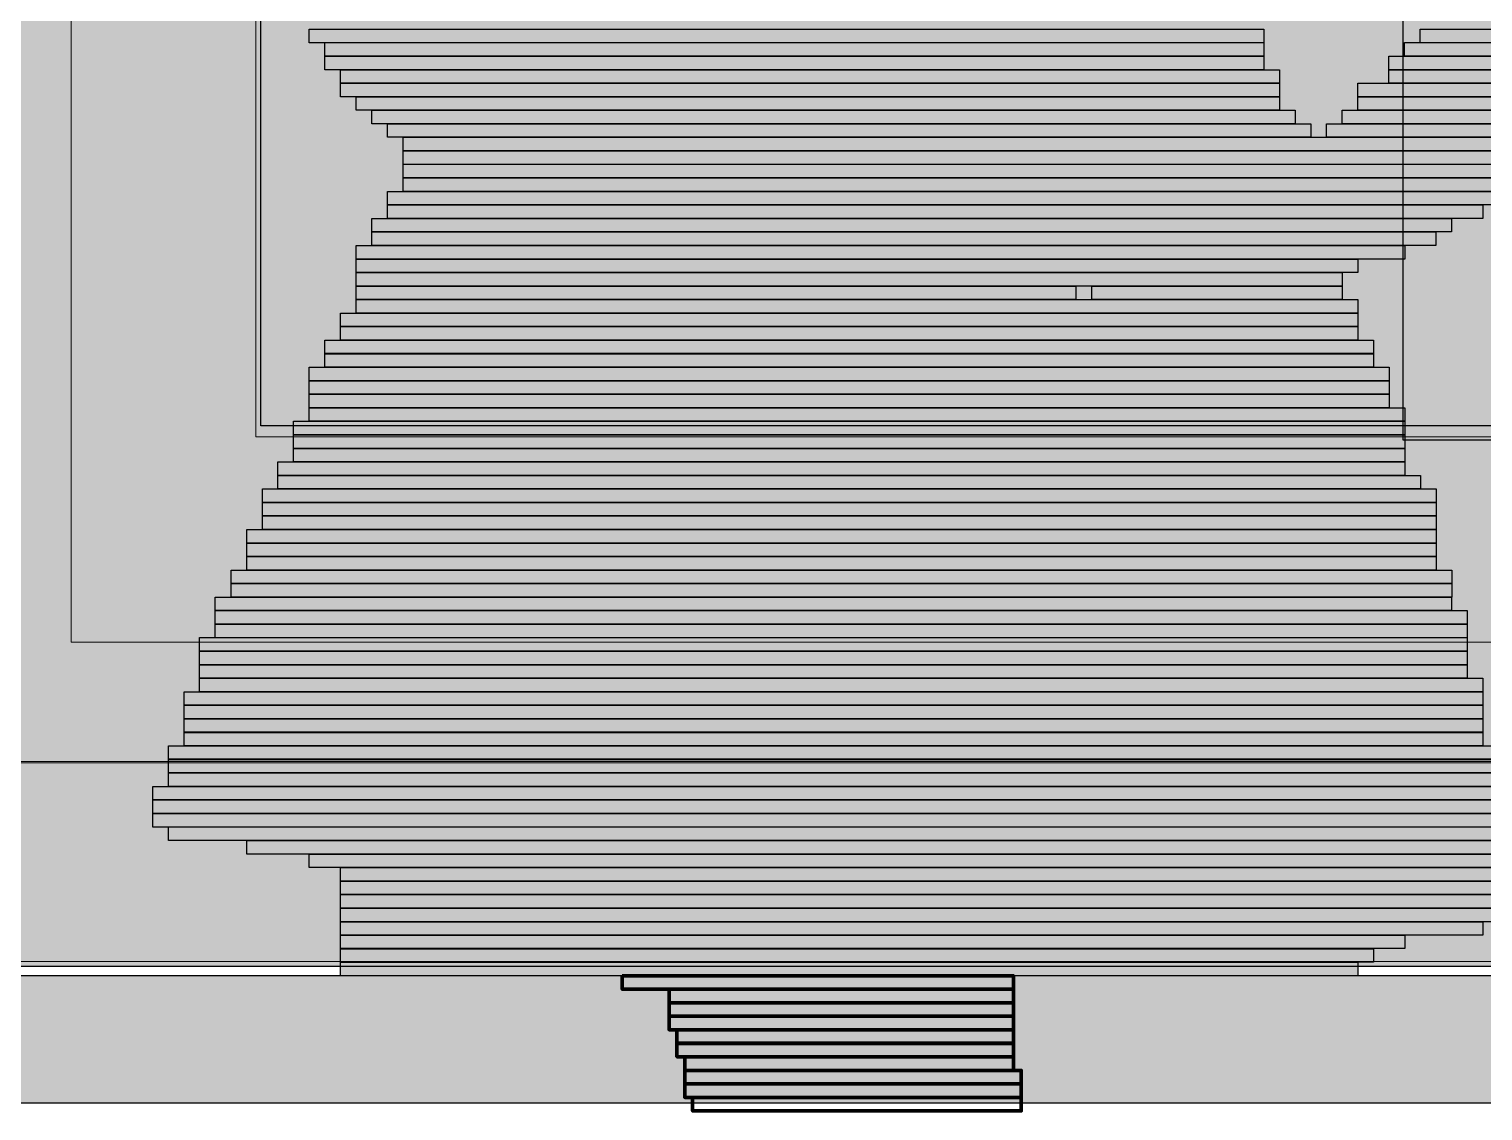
# Model space of a CAD drawing. Header units: millimetres. Extents: x 3716 to 41668, y 402 to 28530.
# Drawn here: x 24011 to 24568, y 8514 to 8929 of the extents above; entities that cross this region are included whole.
import ezdxf

# ---------------------------------------------------------------- set-up
doc = ezdxf.new("R2010")
doc.units = ezdxf.units.MM
doc.header["$LTSCALE"] = 50
for name, color, linetype in [('00_Wand_Bestand', 7, 'Continuous'), ('02_Grundstuecksgrenze', 8, 'Continuous'), ('05_Linien_stark', 7, 'Continuous'), ('06_Linien_fein', 3, 'Continuous')]:
    doc.layers.add(name, color=color, linetype=linetype)

msp = doc.modelspace()

# ---------------------------------------------------------------- hatches: boundary and pattern name
at = {"layer": '00_Wand_Bestand'}
for points in [[(24154.27, 8887.09), (24615.84, 8887.09), (24615.84, 8881.89), (24154.27, 8881.89)], [(24154.27, 8887.09), (24615.84, 8887.09), (24615.84, 8881.89), (24154.27, 8881.89)], [(24154.27, 8881.88), (24609.84, 8881.88), (24609.84, 8876.7), (24154.27, 8876.7)], [(24154.27, 8881.88), (24609.84, 8881.88), (24609.84, 8876.7), (24154.27, 8876.7)], [(24154.27, 8876.73), (24609.84, 8876.73), (24609.84, 8871.55), (24154.27, 8871.55)], [(24154.27, 8876.73), (24609.84, 8876.73), (24609.84, 8871.55), (24154.27, 8871.55)], [(24154.27, 8871.54), (24603.85, 8871.54), (24603.85, 8866.36), (24154.27, 8866.36)], [(24154.27, 8871.54), (24603.85, 8871.54), (24603.85, 8866.36), (24154.27, 8866.36)], [(24148.31, 8866.35), (24597.85, 8866.35), (24597.85, 8861.18), (24148.31, 8861.18)], [(24148.31, 8866.35), (24597.85, 8866.35), (24597.85, 8861.18), (24148.31, 8861.18)], [(24142.31, 8850.86), (24549.92, 8850.86), (24549.92, 8845.66), (24142.31, 8845.66)], [(24142.31, 8850.86), (24549.92, 8850.86), (24549.92, 8845.66), (24142.31, 8845.66)], [(24136.32, 8845.64), (24537.93, 8845.64), (24537.93, 8840.47), (24136.32, 8840.47)], [(24136.32, 8845.64), (24537.93, 8845.64), (24537.93, 8840.47), (24136.32, 8840.47)], [(24136.32, 8840.46), (24519.93, 8840.46), (24519.93, 8835.29), (24136.32, 8835.29)], [(24136.32, 8840.46), (24519.93, 8840.46), (24519.93, 8835.29), (24136.32, 8835.29)], [(24136.32, 8835.31), (24513.96, 8835.31), (24513.96, 8830.13), (24136.32, 8830.13)], [(24136.32, 8835.31), (24513.96, 8835.31), (24513.96, 8830.13), (24136.32, 8830.13)], [(24136.32, 8824.94), (24519.93, 8824.94), (24519.93, 8819.76), (24136.32, 8819.76)], [(24136.32, 8824.94), (24519.93, 8824.94), (24519.93, 8819.76), (24136.32, 8819.76)], [(24130.32, 8819.79), (24519.93, 8819.79), (24519.93, 8814.61), (24130.32, 8814.61)], [(24130.32, 8819.79), (24519.93, 8819.79), (24519.93, 8814.61), (24130.32, 8814.61)], [(24130.32, 8814.59), (24519.93, 8814.59), (24519.93, 8809.39), (24130.32, 8809.39)], [(24130.32, 8814.59), (24519.93, 8814.59), (24519.93, 8809.39), (24130.32, 8809.39)], [(24124.32, 8809.41), (24525.93, 8809.41), (24525.93, 8804.24), (24124.32, 8804.24)], [(24124.32, 8809.41), (24525.93, 8809.41), (24525.93, 8804.24), (24124.32, 8804.24)], [(24124.32, 8804.23), (24525.93, 8804.23), (24525.93, 8799.05), (24124.32, 8799.05)], [(24124.32, 8804.23), (24525.93, 8804.23), (24525.93, 8799.05), (24124.32, 8799.05)], [(24118.32, 8799.04), (24531.93, 8799.04), (24531.93, 8793.87), (24118.32, 8793.87)], [(24118.32, 8799.04), (24531.93, 8799.04), (24531.93, 8793.87), (24118.32, 8793.87)], [(24118.32, 8793.89), (24531.93, 8793.89), (24531.93, 8788.72), (24118.32, 8788.72)], [(24118.32, 8793.89), (24531.93, 8793.89), (24531.93, 8788.72), (24118.32, 8788.72)], [(24118.32, 8788.71), (24531.93, 8788.71), (24531.93, 8783.53), (24118.32, 8783.53)], [(24118.32, 8788.71), (24531.93, 8788.71), (24531.93, 8783.53), (24118.32, 8783.53)], [(24118.32, 8783.52), (24537.93, 8783.52), (24537.93, 8778.35), (24118.32, 8778.35)], [(24118.32, 8783.52), (24537.93, 8783.52), (24537.93, 8778.35), (24118.32, 8778.35)], [(24112.33, 8778.36), (24537.94, 8778.36), (24537.94, 8773.16), (24112.33, 8773.16)], [(24112.33, 8778.36), (24537.94, 8778.36), (24537.94, 8773.16), (24112.33, 8773.16)], [(24112.33, 8773.15), (24537.94, 8773.15), (24537.94, 8767.97), (24112.33, 8767.97)], [(24112.33, 8773.15), (24537.94, 8773.15), (24537.94, 8767.97), (24112.33, 8767.97)], [(24112.33, 8767.96), (24537.94, 8767.96), (24537.94, 8762.79), (24112.33, 8762.79)], [(24112.33, 8767.96), (24537.94, 8767.96), (24537.94, 8762.79), (24112.33, 8762.79)], [(24106.36, 8762.81), (24537.94, 8762.81), (24537.94, 8757.64), (24106.36, 8757.64)], [(24106.36, 8762.81), (24537.94, 8762.81), (24537.94, 8757.64), (24106.36, 8757.64)], [(24106.36, 8757.63), (24543.94, 8757.63), (24543.94, 8752.45), (24106.36, 8752.45)], [(24106.36, 8757.63), (24543.94, 8757.63), (24543.94, 8752.45), (24106.36, 8752.45)], [(24100.37, 8752.44), (24549.94, 8752.44), (24549.94, 8747.27), (24100.37, 8747.27)], [(24100.37, 8752.44), (24549.94, 8752.44), (24549.94, 8747.27), (24100.37, 8747.27)], [(24100.37, 8747.29), (24549.94, 8747.29), (24549.94, 8742.11), (24100.37, 8742.11)], [(24100.37, 8747.29), (24549.94, 8747.29), (24549.94, 8742.11), (24100.37, 8742.11)], [(24100.37, 8742.1), (24549.94, 8742.1), (24549.94, 8736.93), (24100.37, 8736.93)], [(24100.37, 8742.1), (24549.94, 8742.1), (24549.94, 8736.93), (24100.37, 8736.93)], [(24094.37, 8736.95), (24549.94, 8736.95), (24549.94, 8731.74), (24094.37, 8731.74)], [(24094.37, 8736.95), (24549.94, 8736.95), (24549.94, 8731.74), (24094.37, 8731.74)], [(24094.37, 8731.73), (24549.94, 8731.73), (24549.94, 8726.56), (24094.37, 8726.56)], [(24094.37, 8731.73), (24549.94, 8731.73), (24549.94, 8726.56), (24094.37, 8726.56)], [(24094.37, 8726.55), (24549.94, 8726.55), (24549.94, 8721.37), (24094.37, 8721.37)], [(24094.37, 8726.55), (24549.94, 8726.55), (24549.94, 8721.37), (24094.37, 8721.37)], [(24088.37, 8721.4), (24555.95, 8721.4), (24555.95, 8716.22), (24088.37, 8716.22)], [(24088.37, 8721.4), (24555.95, 8721.4), (24555.95, 8716.22), (24088.37, 8716.22)], [(24088.37, 8716.21), (24555.95, 8716.21), (24555.95, 8711.04), (24088.37, 8711.04)], [(24088.37, 8716.21), (24555.95, 8716.21), (24555.95, 8711.04), (24088.37, 8711.04)], [(24082.34, 8711.03), (24555.91, 8711.03), (24555.91, 8705.85), (24082.34, 8705.85)], [(24082.34, 8711.03), (24555.91, 8711.03), (24555.91, 8705.85), (24082.34, 8705.85)], [(24082.34, 8705.87), (24561.88, 8705.87), (24561.88, 8700.7), (24082.34, 8700.7)], [(24082.34, 8705.87), (24561.88, 8705.87), (24561.88, 8700.7), (24082.34, 8700.7)], [(24082.34, 8700.68), (24561.88, 8700.68), (24561.88, 8695.48), (24082.34, 8695.48)], [(24082.34, 8700.68), (24561.88, 8700.68), (24561.88, 8695.48), (24082.34, 8695.48)], [(24076.34, 8695.5), (24561.88, 8695.5), (24561.88, 8690.33), (24076.34, 8690.33)], [(24076.34, 8695.5), (24561.88, 8695.5), (24561.88, 8690.33), (24076.34, 8690.33)], [(24076.34, 8690.32), (24561.88, 8690.32), (24561.88, 8685.14), (24076.34, 8685.14)], [(24076.34, 8690.32), (24561.88, 8690.32), (24561.88, 8685.14), (24076.34, 8685.14)], [(24076.34, 8685.13), (24561.88, 8685.13), (24561.88, 8679.96), (24076.34, 8679.96)], [(24076.34, 8685.13), (24561.88, 8685.13), (24561.88, 8679.96), (24076.34, 8679.96)], [(24076.34, 8679.98), (24567.88, 8679.98), (24567.88, 8674.8), (24076.34, 8674.8)], [(24076.34, 8679.98), (24567.88, 8679.98), (24567.88, 8674.8), (24076.34, 8674.8)], [(24070.38, 8674.8), (24567.88, 8674.8), (24567.88, 8669.62), (24070.38, 8669.62)], [(24070.38, 8674.8), (24567.88, 8674.8), (24567.88, 8669.62), (24070.38, 8669.62)], [(24070.38, 8669.61), (24567.88, 8669.61), (24567.88, 8664.43), (24070.38, 8664.43)], [(24070.38, 8669.61), (24567.88, 8669.61), (24567.88, 8664.43), (24070.38, 8664.43)], [(24070.38, 8664.45), (24567.88, 8664.45), (24567.88, 8659.25), (24070.38, 8659.25)], [(24070.38, 8664.45), (24567.88, 8664.45), (24567.88, 8659.25), (24070.38, 8659.25)], [(24064.38, 8654.09), (24573.89, 8654.09), (24573.89, 8648.91), (24064.38, 8648.91)], [(24064.38, 8654.09), (24573.89, 8654.09), (24573.89, 8648.91), (24064.38, 8648.91)], [(24070.38, 8659.24), (24567.88, 8659.24), (24567.88, 8654.06), (24070.38, 8654.06)], [(24070.38, 8659.24), (24567.88, 8659.24), (24567.88, 8654.06), (24070.38, 8654.06)], [(24064.38, 8648.9), (24573.89, 8648.9), (24573.89, 8643.73), (24064.38, 8643.73)], [(24064.38, 8648.9), (24573.89, 8648.9), (24573.89, 8643.73), (24064.38, 8643.73)], [(24064.38, 8643.71), (24573.89, 8643.71), (24573.89, 8638.54), (24064.38, 8638.54)], [(24064.38, 8643.71), (24573.89, 8643.71), (24573.89, 8638.54), (24064.38, 8638.54)], [(24058.39, 8638.56), (24579.89, 8638.56), (24579.89, 8633.39), (24058.39, 8633.39)], [(24058.39, 8638.56), (24579.89, 8638.56), (24579.89, 8633.39), (24058.39, 8633.39)], [(24058.39, 8633.38), (24579.89, 8633.38), (24579.89, 8628.2), (24058.39, 8628.2)], [(24058.39, 8633.38), (24579.89, 8633.38), (24579.89, 8628.2), (24058.39, 8628.2)], [(24058.39, 8628.19), (24579.89, 8628.19), (24579.89, 8622.98), (24058.39, 8622.98)], [(24058.39, 8628.19), (24579.89, 8628.19), (24579.89, 8622.98), (24058.39, 8622.98)], [(24064.38, 8623.01), (24579.89, 8623.01), (24579.89, 8617.83), (24064.38, 8617.83)], [(24064.38, 8623.01), (24579.89, 8623.01), (24579.89, 8617.83), (24064.38, 8617.83)], [(24094.37, 8617.82), (24579.91, 8617.82), (24579.91, 8612.65), (24094.37, 8612.65)], [(24094.37, 8617.82), (24579.91, 8617.82), (24579.91, 8612.65), (24094.37, 8612.65)], [(24118.32, 8612.64), (24579.9, 8612.64), (24579.9, 8607.46), (24118.32, 8607.46)], [(24118.32, 8612.64), (24579.9, 8612.64), (24579.9, 8607.46), (24118.32, 8607.46)], [(24130.32, 8607.48), (24585.89, 8607.48), (24585.89, 8602.31), (24130.32, 8602.31)], [(24130.32, 8607.48), (24585.89, 8607.48), (24585.89, 8602.31), (24130.32, 8602.31)], [(24130.32, 8602.3), (24585.89, 8602.3), (24585.89, 8597.12), (24130.32, 8597.12)], [(24130.32, 8602.3), (24585.89, 8602.3), (24585.89, 8597.12), (24130.32, 8597.12)], [(24130.32, 8597.11), (24585.89, 8597.11), (24585.89, 8591.94), (24130.32, 8591.94)], [(24130.32, 8597.11), (24585.89, 8597.11), (24585.89, 8591.94), (24130.32, 8591.94)], [(24130.32, 8591.96), (24585.89, 8591.96), (24585.89, 8586.75), (24130.32, 8586.75)], [(24130.32, 8591.96), (24585.89, 8591.96), (24585.89, 8586.75), (24130.32, 8586.75)], [(24130.32, 8586.74), (24567.89, 8586.74), (24567.89, 8581.57), (24130.32, 8581.57)], [(24130.32, 8586.74), (24567.89, 8586.74), (24567.89, 8581.57), (24130.32, 8581.57)], [(24130.32, 8581.59), (24537.93, 8581.59), (24537.93, 8576.42), (24130.32, 8576.42)], [(24130.32, 8581.59), (24537.93, 8581.59), (24537.93, 8576.42), (24130.32, 8576.42)], [(24130.32, 8576.41), (24525.93, 8576.41), (24525.93, 8571.23), (24130.32, 8571.23)], [(24130.32, 8576.41), (24525.93, 8576.41), (24525.93, 8571.23), (24130.32, 8571.23)], [(24130.32, 8571.22), (24519.93, 8571.22), (24519.93, 8566.04), (24130.32, 8566.04)], [(24130.32, 8571.22), (24519.93, 8571.22), (24519.93, 8566.04), (24130.32, 8566.04)]]:
    msp.add_hatch(color=7, dxfattribs=at).paths.add_polyline_path(points)
at = {"layer": '02_Grundstuecksgrenze', "transparency": 33554485}
msp.add_hatch(color=7, dxfattribs=at).paths.add_polyline_path([(23245.37, 10184.93), (24726.36, 10184.93), (24726.36, 8569.61), (23245.37, 8569.61)])
msp.add_hatch(color=7, dxfattribs=at).paths.add_polyline_path([(23245.37, 10184.93), (24726.36, 10184.93), (24726.36, 8569.61), (23245.37, 8569.61)])
at = {"layer": '02_Grundstuecksgrenze', "transparency": 33554590}
msp.add_hatch(color=7, dxfattribs=at).paths.add_polyline_path([(24099.73, 10029.37), (24576.37, 10029.37), (24576.37, 8776.62), (24099.73, 8776.62)])
msp.add_hatch(color=7, dxfattribs=at).paths.add_polyline_path([(24099.73, 10029.37), (24576.37, 10029.37), (24576.37, 8776.62), (24099.73, 8776.62)])
at = {"layer": '02_Grundstuecksgrenze', "transparency": 33554572}
for points in [[(24537.35, 10026.95), (24576.13, 10026.95), (24576.13, 8771.08), (24537.35, 8771.08)], [(24537.35, 10026.95), (24576.13, 10026.95), (24576.13, 8771.08), (24537.35, 8771.08)], [(23240.72, 8566.11), (24731.15, 8566.11), (24731.15, 8517.32), (23240.72, 8517.32)], [(23240.72, 8566.11), (24731.15, 8566.11), (24731.15, 8517.32), (23240.72, 8517.32)]]:
    msp.add_hatch(color=7, dxfattribs=at).paths.add_polyline_path(points)

# ---------------------------------------------------------------- linework, layer by layer
at = {"layer": '00_Wand_Bestand'}
for points in [[(24154.27, 8887.09), (24615.84, 8887.09), (24615.84, 8881.89), (24154.27, 8881.89)], [(24154.27, 8887.09), (24615.84, 8887.09), (24615.84, 8881.89), (24154.27, 8881.89)], [(24154.27, 8881.88), (24609.84, 8881.88), (24609.84, 8876.7), (24154.27, 8876.7)], [(24154.27, 8881.88), (24609.84, 8881.88), (24609.84, 8876.7), (24154.27, 8876.7)], [(24154.27, 8876.73), (24609.84, 8876.73), (24609.84, 8871.55), (24154.27, 8871.55)], [(24154.27, 8876.73), (24609.84, 8876.73), (24609.84, 8871.55), (24154.27, 8871.55)], [(24154.27, 8871.54), (24603.85, 8871.54), (24603.85, 8866.36), (24154.27, 8866.36)], [(24154.27, 8871.54), (24603.85, 8871.54), (24603.85, 8866.36), (24154.27, 8866.36)], [(24148.31, 8866.35), (24597.85, 8866.35), (24597.85, 8861.18), (24148.31, 8861.18)], [(24148.31, 8866.35), (24597.85, 8866.35), (24597.85, 8861.18), (24148.31, 8861.18)], [(24142.31, 8850.86), (24549.92, 8850.86), (24549.92, 8845.66), (24142.31, 8845.66)], [(24142.31, 8850.86), (24549.92, 8850.86), (24549.92, 8845.66), (24142.31, 8845.66)], [(24136.32, 8845.64), (24537.93, 8845.64), (24537.93, 8840.47), (24136.32, 8840.47)], [(24136.32, 8845.64), (24537.93, 8845.64), (24537.93, 8840.47), (24136.32, 8840.47)], [(24136.32, 8840.46), (24519.93, 8840.46), (24519.93, 8835.29), (24136.32, 8835.29)], [(24136.32, 8840.46), (24519.93, 8840.46), (24519.93, 8835.29), (24136.32, 8835.29)], [(24136.32, 8835.31), (24513.96, 8835.31), (24513.96, 8830.13), (24136.32, 8830.13)], [(24136.32, 8835.31), (24513.96, 8835.31), (24513.96, 8830.13), (24136.32, 8830.13)], [(24136.32, 8824.94), (24519.93, 8824.94), (24519.93, 8819.76), (24136.32, 8819.76)], [(24136.32, 8824.94), (24519.93, 8824.94), (24519.93, 8819.76), (24136.32, 8819.76)], [(24130.32, 8819.79), (24519.93, 8819.79), (24519.93, 8814.61), (24130.32, 8814.61)], [(24130.32, 8819.79), (24519.93, 8819.79), (24519.93, 8814.61), (24130.32, 8814.61)], [(24130.32, 8814.59), (24519.93, 8814.59), (24519.93, 8809.39), (24130.32, 8809.39)], [(24130.32, 8814.59), (24519.93, 8814.59), (24519.93, 8809.39), (24130.32, 8809.39)], [(24124.32, 8809.41), (24525.93, 8809.41), (24525.93, 8804.24), (24124.32, 8804.24)], [(24124.32, 8809.41), (24525.93, 8809.41), (24525.93, 8804.24), (24124.32, 8804.24)], [(24124.32, 8804.23), (24525.93, 8804.23), (24525.93, 8799.05), (24124.32, 8799.05)], [(24124.32, 8804.23), (24525.93, 8804.23), (24525.93, 8799.05), (24124.32, 8799.05)], [(24118.32, 8799.04), (24531.93, 8799.04), (24531.93, 8793.87), (24118.32, 8793.87)], [(24118.32, 8799.04), (24531.93, 8799.04), (24531.93, 8793.87), (24118.32, 8793.87)], [(24118.32, 8793.89), (24531.93, 8793.89), (24531.93, 8788.72), (24118.32, 8788.72)], [(24118.32, 8793.89), (24531.93, 8793.89), (24531.93, 8788.72), (24118.32, 8788.72)], [(24118.32, 8788.71), (24531.93, 8788.71), (24531.93, 8783.53), (24118.32, 8783.53)], [(24118.32, 8788.71), (24531.93, 8788.71), (24531.93, 8783.53), (24118.32, 8783.53)], [(24118.32, 8783.52), (24537.93, 8783.52), (24537.93, 8778.35), (24118.32, 8778.35)], [(24118.32, 8783.52), (24537.93, 8783.52), (24537.93, 8778.35), (24118.32, 8778.35)], [(24112.33, 8778.36), (24537.94, 8778.36), (24537.94, 8773.16), (24112.33, 8773.16)], [(24112.33, 8778.36), (24537.94, 8778.36), (24537.94, 8773.16), (24112.33, 8773.16)], [(24112.33, 8773.15), (24537.94, 8773.15), (24537.94, 8767.97), (24112.33, 8767.97)], [(24112.33, 8773.15), (24537.94, 8773.15), (24537.94, 8767.97), (24112.33, 8767.97)], [(24112.33, 8767.96), (24537.94, 8767.96), (24537.94, 8762.79), (24112.33, 8762.79)], [(24112.33, 8767.96), (24537.94, 8767.96), (24537.94, 8762.79), (24112.33, 8762.79)], [(24106.36, 8762.81), (24537.94, 8762.81), (24537.94, 8757.64), (24106.36, 8757.64)], [(24106.36, 8762.81), (24537.94, 8762.81), (24537.94, 8757.64), (24106.36, 8757.64)], [(24106.36, 8757.63), (24543.94, 8757.63), (24543.94, 8752.45), (24106.36, 8752.45)], [(24106.36, 8757.63), (24543.94, 8757.63), (24543.94, 8752.45), (24106.36, 8752.45)], [(24100.37, 8752.44), (24549.94, 8752.44), (24549.94, 8747.27), (24100.37, 8747.27)], [(24100.37, 8752.44), (24549.94, 8752.44), (24549.94, 8747.27), (24100.37, 8747.27)], [(24100.37, 8747.29), (24549.94, 8747.29), (24549.94, 8742.11), (24100.37, 8742.11)], [(24100.37, 8747.29), (24549.94, 8747.29), (24549.94, 8742.11), (24100.37, 8742.11)], [(24100.37, 8742.1), (24549.94, 8742.1), (24549.94, 8736.93), (24100.37, 8736.93)], [(24100.37, 8742.1), (24549.94, 8742.1), (24549.94, 8736.93), (24100.37, 8736.93)], [(24094.37, 8736.95), (24549.94, 8736.95), (24549.94, 8731.74), (24094.37, 8731.74)], [(24094.37, 8736.95), (24549.94, 8736.95), (24549.94, 8731.74), (24094.37, 8731.74)], [(24094.37, 8731.73), (24549.94, 8731.73), (24549.94, 8726.56), (24094.37, 8726.56)], [(24094.37, 8731.73), (24549.94, 8731.73), (24549.94, 8726.56), (24094.37, 8726.56)], [(24094.37, 8726.55), (24549.94, 8726.55), (24549.94, 8721.37), (24094.37, 8721.37)], [(24094.37, 8726.55), (24549.94, 8726.55), (24549.94, 8721.37), (24094.37, 8721.37)], [(24088.37, 8721.4), (24555.95, 8721.4), (24555.95, 8716.22), (24088.37, 8716.22)], [(24088.37, 8721.4), (24555.95, 8721.4), (24555.95, 8716.22), (24088.37, 8716.22)], [(24088.37, 8716.21), (24555.95, 8716.21), (24555.95, 8711.04), (24088.37, 8711.04)], [(24088.37, 8716.21), (24555.95, 8716.21), (24555.95, 8711.04), (24088.37, 8711.04)], [(24082.34, 8711.03), (24555.91, 8711.03), (24555.91, 8705.85), (24082.34, 8705.85)], [(24082.34, 8711.03), (24555.91, 8711.03), (24555.91, 8705.85), (24082.34, 8705.85)], [(24082.34, 8705.87), (24561.88, 8705.87), (24561.88, 8700.7), (24082.34, 8700.7)], [(24082.34, 8705.87), (24561.88, 8705.87), (24561.88, 8700.7), (24082.34, 8700.7)], [(24082.34, 8700.68), (24561.88, 8700.68), (24561.88, 8695.48), (24082.34, 8695.48)], [(24082.34, 8700.68), (24561.88, 8700.68), (24561.88, 8695.48), (24082.34, 8695.48)], [(24076.34, 8695.5), (24561.88, 8695.5), (24561.88, 8690.33), (24076.34, 8690.33)], [(24076.34, 8695.5), (24561.88, 8695.5), (24561.88, 8690.33), (24076.34, 8690.33)], [(24076.34, 8690.32), (24561.88, 8690.32), (24561.88, 8685.14), (24076.34, 8685.14)], [(24076.34, 8690.32), (24561.88, 8690.32), (24561.88, 8685.14), (24076.34, 8685.14)], [(24076.34, 8685.13), (24561.88, 8685.13), (24561.88, 8679.96), (24076.34, 8679.96)], [(24076.34, 8685.13), (24561.88, 8685.13), (24561.88, 8679.96), (24076.34, 8679.96)], [(24076.34, 8679.98), (24567.88, 8679.98), (24567.88, 8674.8), (24076.34, 8674.8)], [(24076.34, 8679.98), (24567.88, 8679.98), (24567.88, 8674.8), (24076.34, 8674.8)], [(24070.38, 8674.8), (24567.88, 8674.8), (24567.88, 8669.62), (24070.38, 8669.62)], [(24070.38, 8674.8), (24567.88, 8674.8), (24567.88, 8669.62), (24070.38, 8669.62)], [(24070.38, 8669.61), (24567.88, 8669.61), (24567.88, 8664.43), (24070.38, 8664.43)], [(24070.38, 8669.61), (24567.88, 8669.61), (24567.88, 8664.43), (24070.38, 8664.43)], [(24070.38, 8664.45), (24567.88, 8664.45), (24567.88, 8659.25), (24070.38, 8659.25)], [(24070.38, 8664.45), (24567.88, 8664.45), (24567.88, 8659.25), (24070.38, 8659.25)], [(24064.38, 8654.09), (24573.89, 8654.09), (24573.89, 8648.91), (24064.38, 8648.91)], [(24064.38, 8654.09), (24573.89, 8654.09), (24573.89, 8648.91), (24064.38, 8648.91)], [(24070.38, 8659.24), (24567.88, 8659.24), (24567.88, 8654.06), (24070.38, 8654.06)], [(24070.38, 8659.24), (24567.88, 8659.24), (24567.88, 8654.06), (24070.38, 8654.06)], [(24064.38, 8648.9), (24573.89, 8648.9), (24573.89, 8643.73), (24064.38, 8643.73)], [(24064.38, 8648.9), (24573.89, 8648.9), (24573.89, 8643.73), (24064.38, 8643.73)], [(24064.38, 8643.71), (24573.89, 8643.71), (24573.89, 8638.54), (24064.38, 8638.54)], [(24064.38, 8643.71), (24573.89, 8643.71), (24573.89, 8638.54), (24064.38, 8638.54)], [(24058.39, 8638.56), (24579.89, 8638.56), (24579.89, 8633.39), (24058.39, 8633.39)], [(24058.39, 8638.56), (24579.89, 8638.56), (24579.89, 8633.39), (24058.39, 8633.39)], [(24058.39, 8633.38), (24579.89, 8633.38), (24579.89, 8628.2), (24058.39, 8628.2)], [(24058.39, 8633.38), (24579.89, 8633.38), (24579.89, 8628.2), (24058.39, 8628.2)], [(24058.39, 8628.19), (24579.89, 8628.19), (24579.89, 8622.98), (24058.39, 8622.98)], [(24058.39, 8628.19), (24579.89, 8628.19), (24579.89, 8622.98), (24058.39, 8622.98)], [(24064.38, 8623.01), (24579.89, 8623.01), (24579.89, 8617.83), (24064.38, 8617.83)], [(24064.38, 8623.01), (24579.89, 8623.01), (24579.89, 8617.83), (24064.38, 8617.83)], [(24094.37, 8617.82), (24579.91, 8617.82), (24579.91, 8612.65), (24094.37, 8612.65)], [(24094.37, 8617.82), (24579.91, 8617.82), (24579.91, 8612.65), (24094.37, 8612.65)], [(24118.32, 8612.64), (24579.9, 8612.64), (24579.9, 8607.46), (24118.32, 8607.46)], [(24118.32, 8612.64), (24579.9, 8612.64), (24579.9, 8607.46), (24118.32, 8607.46)], [(24130.32, 8607.48), (24585.89, 8607.48), (24585.89, 8602.31), (24130.32, 8602.31)], [(24130.32, 8607.48), (24585.89, 8607.48), (24585.89, 8602.31), (24130.32, 8602.31)], [(24130.32, 8602.3), (24585.89, 8602.3), (24585.89, 8597.12), (24130.32, 8597.12)], [(24130.32, 8602.3), (24585.89, 8602.3), (24585.89, 8597.12), (24130.32, 8597.12)], [(24130.32, 8597.11), (24585.89, 8597.11), (24585.89, 8591.94), (24130.32, 8591.94)], [(24130.32, 8597.11), (24585.89, 8597.11), (24585.89, 8591.94), (24130.32, 8591.94)], [(24130.32, 8591.96), (24585.89, 8591.96), (24585.89, 8586.75), (24130.32, 8586.75)], [(24130.32, 8591.96), (24585.89, 8591.96), (24585.89, 8586.75), (24130.32, 8586.75)], [(24130.32, 8586.74), (24567.89, 8586.74), (24567.89, 8581.57), (24130.32, 8581.57)], [(24130.32, 8586.74), (24567.89, 8586.74), (24567.89, 8581.57), (24130.32, 8581.57)], [(24130.32, 8581.59), (24537.93, 8581.59), (24537.93, 8576.42), (24130.32, 8576.42)], [(24130.32, 8581.59), (24537.93, 8581.59), (24537.93, 8576.42), (24130.32, 8576.42)], [(24130.32, 8576.41), (24525.93, 8576.41), (24525.93, 8571.23), (24130.32, 8571.23)], [(24130.32, 8576.41), (24525.93, 8576.41), (24525.93, 8571.23), (24130.32, 8571.23)], [(24130.32, 8571.22), (24519.93, 8571.22), (24519.93, 8566.04), (24130.32, 8566.04)], [(24130.32, 8571.22), (24519.93, 8571.22), (24519.93, 8566.04), (24130.32, 8566.04)]]:
    msp.add_lwpolyline(points, close=True, dxfattribs=at)
at = {"layer": '02_Grundstuecksgrenze'}
for points in [[(23245.37, 10184.93), (24726.36, 10184.93), (24726.36, 8569.61), (23245.37, 8569.61)], [(23245.37, 10184.93), (24726.36, 10184.93), (24726.36, 8569.61), (23245.37, 8569.61)], [(24099.73, 10029.37), (24576.37, 10029.37), (24576.37, 8776.62), (24099.73, 8776.62)], [(24099.73, 10029.37), (24576.37, 10029.37), (24576.37, 8776.62), (24099.73, 8776.62)], [(24537.35, 10026.95), (24576.13, 10026.95), (24576.13, 8771.08), (24537.35, 8771.08)], [(24537.35, 10026.95), (24576.13, 10026.95), (24576.13, 8771.08), (24537.35, 8771.08)], [(23240.72, 8566.11), (24731.15, 8566.11), (24731.15, 8517.32), (23240.72, 8517.32)], [(23240.72, 8566.11), (24731.15, 8566.11), (24731.15, 8517.32), (23240.72, 8517.32)]]:
    msp.add_lwpolyline(points, close=True, dxfattribs=at)
at = {"layer": '05_Linien_stark', "lineweight": 20}
for points in [[(23298.11, 10137.49), (24687.53, 10137.49), (24687.53, 8648.06), (23298.11, 8648.06)], [(23298.11, 10137.49), (24687.53, 10137.49), (24687.53, 8648.06), (23298.11, 8648.06)], [(24027.16, 10096.1), (24638.92, 10096.1), (24638.92, 8693.79), (24027.16, 8693.79)], [(24027.16, 10096.1), (24638.92, 10096.1), (24638.92, 8693.79), (24027.16, 8693.79)], [(24097.9, 10029.73), (24581.17, 10029.73), (24581.17, 8772.45), (24097.9, 8772.45)], [(24097.9, 10029.73), (24581.17, 10029.73), (24581.17, 8772.45), (24097.9, 8772.45)], [(23248.2, 8647.57), (24724.99, 8647.57), (24724.99, 8571.51), (23248.2, 8571.51)], [(23248.2, 8647.57), (24724.99, 8647.57), (24724.99, 8571.51), (23248.2, 8571.51)]]:
    msp.add_lwpolyline(points, close=True, dxfattribs=at)
at = {"layer": '05_Linien_stark', "lineweight": 211}
for points in [[(24238.21, 8566.07), (24388.07, 8566.07), (24388.07, 8560.89), (24238.21, 8560.89)], [(24238.21, 8566.07), (24388.07, 8566.07), (24388.07, 8560.89), (24238.21, 8560.89)], [(24256.19, 8560.88), (24388.06, 8560.88), (24388.06, 8555.71), (24256.19, 8555.71)], [(24256.19, 8560.88), (24388.06, 8560.88), (24388.06, 8555.71), (24256.19, 8555.71)], [(24256.19, 8555.7), (24388.06, 8555.7), (24388.06, 8550.52), (24256.19, 8550.52)], [(24256.19, 8555.7), (24388.06, 8555.7), (24388.06, 8550.52), (24256.19, 8550.52)], [(24256.19, 8550.54), (24388.06, 8550.54), (24388.06, 8545.34), (24256.19, 8545.34)], [(24256.19, 8550.54), (24388.06, 8550.54), (24388.06, 8545.34), (24256.19, 8545.34)], [(24259.19, 8545.32), (24388.06, 8545.32), (24388.06, 8540.15), (24259.19, 8540.15)], [(24259.19, 8545.32), (24388.06, 8545.32), (24388.06, 8540.15), (24259.19, 8540.15)], [(24259.19, 8540.17), (24388.06, 8540.17), (24388.06, 8535), (24259.19, 8535)], [(24259.19, 8540.17), (24388.06, 8540.17), (24388.06, 8535), (24259.19, 8535)], [(24262.19, 8534.99), (24388.06, 8534.99), (24388.06, 8529.81), (24262.19, 8529.81)], [(24262.19, 8534.99), (24388.06, 8534.99), (24388.06, 8529.81), (24262.19, 8529.81)], [(24262.19, 8529.8), (24391.06, 8529.8), (24391.06, 8524.63), (24262.19, 8524.63)], [(24262.19, 8529.8), (24391.06, 8529.8), (24391.06, 8524.63), (24262.19, 8524.63)], [(24262.19, 8524.65), (24391.06, 8524.65), (24391.06, 8519.48), (24262.19, 8519.48)], [(24262.19, 8524.65), (24391.06, 8524.65), (24391.06, 8519.48), (24262.19, 8519.48)], [(24265.2, 8519.47), (24391.08, 8519.47), (24391.08, 8514.29), (24265.2, 8514.29)], [(24265.2, 8519.47), (24391.08, 8519.47), (24391.08, 8514.29), (24265.2, 8514.29)]]:
    msp.add_lwpolyline(points, close=True, dxfattribs=at)
at = {"layer": '06_Linien_fein'}
for points in [[(24118.32, 8928.51), (24483.97, 8928.51), (24483.97, 8923.3), (24118.32, 8923.3)], [(24118.32, 8928.51), (24483.97, 8928.51), (24483.97, 8923.3), (24118.32, 8923.3)], [(24543.91, 8928.51), (24651.81, 8928.51), (24651.81, 8923.3), (24543.91, 8923.3)], [(24543.91, 8928.51), (24651.81, 8928.51), (24651.81, 8923.3), (24543.91, 8923.3)], [(24124.32, 8923.33), (24483.97, 8923.33), (24483.97, 8918.15), (24124.32, 8918.15)], [(24124.32, 8923.33), (24483.97, 8923.33), (24483.97, 8918.15), (24124.32, 8918.15)], [(24537.92, 8923.33), (24645.81, 8923.33), (24645.81, 8918.15), (24537.92, 8918.15)], [(24537.92, 8923.33), (24645.81, 8923.33), (24645.81, 8918.15), (24537.92, 8918.15)], [(24124.32, 8918.14), (24483.97, 8918.14), (24483.97, 8912.97), (24124.32, 8912.97)], [(24124.32, 8918.14), (24483.97, 8918.14), (24483.97, 8912.97), (24124.32, 8912.97)], [(24531.92, 8918.14), (24645.81, 8918.14), (24645.81, 8912.97), (24531.92, 8912.97)], [(24531.92, 8918.14), (24645.81, 8918.14), (24645.81, 8912.97), (24531.92, 8912.97)], [(24130.32, 8912.96), (24489.96, 8912.96), (24489.96, 8907.78), (24130.32, 8907.78)], [(24130.32, 8912.96), (24489.96, 8912.96), (24489.96, 8907.78), (24130.32, 8907.78)], [(24531.92, 8912.96), (24639.81, 8912.96), (24639.81, 8907.78), (24531.92, 8907.78)], [(24531.92, 8912.96), (24639.81, 8912.96), (24639.81, 8907.78), (24531.92, 8907.78)], [(24130.32, 8907.8), (24489.96, 8907.8), (24489.96, 8902.63), (24130.32, 8902.63)], [(24130.32, 8907.8), (24489.96, 8907.8), (24489.96, 8902.63), (24130.32, 8902.63)], [(24519.92, 8907.8), (24639.82, 8907.8), (24639.82, 8902.63), (24519.92, 8902.63)], [(24519.92, 8907.8), (24639.82, 8907.8), (24639.82, 8902.63), (24519.92, 8902.63)], [(24136.32, 8902.62), (24489.96, 8902.62), (24489.96, 8897.44), (24136.32, 8897.44)], [(24136.32, 8902.62), (24489.96, 8902.62), (24489.96, 8897.44), (24136.32, 8897.44)], [(24519.92, 8902.62), (24627.85, 8902.62), (24627.85, 8897.44), (24519.92, 8897.44)], [(24519.92, 8902.62), (24627.85, 8902.62), (24627.85, 8897.44), (24519.92, 8897.44)], [(24142.31, 8897.43), (24495.96, 8897.43), (24495.96, 8892.26), (24142.31, 8892.26)], [(24142.31, 8897.43), (24495.96, 8897.43), (24495.96, 8892.26), (24142.31, 8892.26)], [(24513.96, 8897.43), (24627.86, 8897.43), (24627.86, 8892.26), (24513.96, 8892.26)], [(24513.96, 8897.43), (24627.86, 8897.43), (24627.86, 8892.26), (24513.96, 8892.26)], [(24148.31, 8892.28), (24501.95, 8892.28), (24501.95, 8887.11), (24148.31, 8887.11)], [(24148.31, 8892.28), (24501.95, 8892.28), (24501.95, 8887.11), (24148.31, 8887.11)], [(24507.97, 8892.28), (24621.86, 8892.28), (24621.86, 8887.11), (24507.97, 8887.11)], [(24507.97, 8892.28), (24621.86, 8892.28), (24621.86, 8887.11), (24507.97, 8887.11)], [(24148.31, 8861.2), (24567.88, 8861.2), (24567.88, 8856.03), (24148.31, 8856.03)], [(24148.31, 8861.2), (24567.88, 8861.2), (24567.88, 8856.03), (24148.31, 8856.03)], [(24142.31, 8856.02), (24555.92, 8856.02), (24555.92, 8850.84), (24142.31, 8850.84)], [(24142.31, 8856.02), (24555.92, 8856.02), (24555.92, 8850.84), (24142.31, 8850.84)], [(24136.32, 8830.12), (24412.03, 8830.12), (24412.03, 8824.95), (24136.32, 8824.95)], [(24136.32, 8830.12), (24412.03, 8830.12), (24412.03, 8824.95), (24136.32, 8824.95)], [(24418.04, 8830.12), (24513.97, 8830.12), (24513.97, 8824.95), (24418.04, 8824.95)], [(24418.04, 8830.12), (24513.97, 8830.12), (24513.97, 8824.95), (24418.04, 8824.95)]]:
    msp.add_lwpolyline(points, close=True, dxfattribs=at)

doc.saveas('drawing.dxf')
